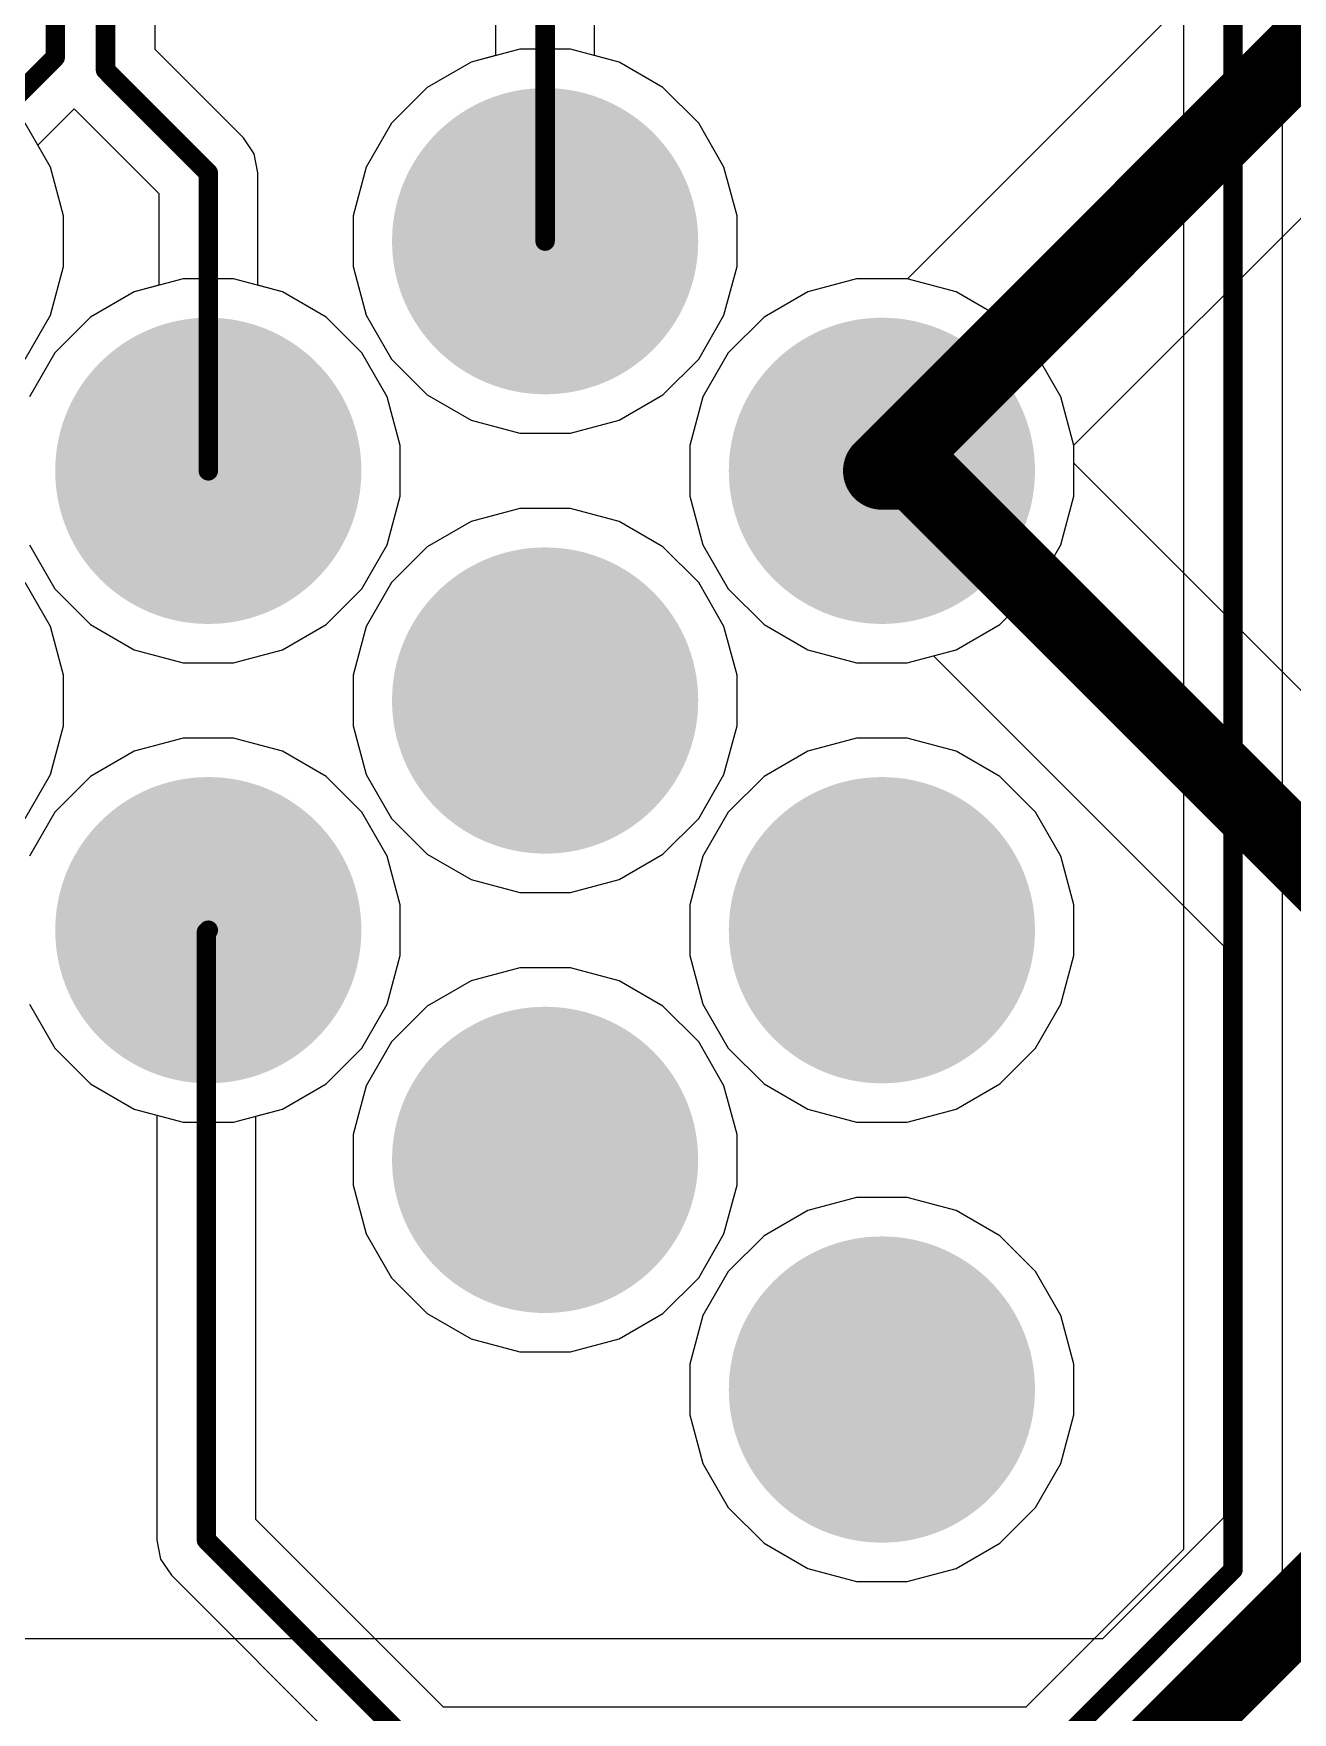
# Model space of a CAD drawing. Header units: millimetres. Extents: x -0.36 to 5.33, y -0.63 to 3.45.
# Drawn here: x 4.5017 to 4.8255, y 0.5005 to 0.9322 of the extents above; entities that cross this region are included whole.
import ezdxf

# ---------------------------------------------------------------- set-up
doc = ezdxf.new("R2010")
doc.units = ezdxf.units.MM
doc.header["$MEASUREMENT"] = 0
for name, color, linetype in [('BottomLayer', 5, 'Continuous'), ('BottomSolder', 6, 'Continuous'), ('MultiLayer', 9, 'Continuous'), ('PadHoleLayer', 156, 'Continuous'), ('TopLayer', 1, 'Continuous'), ('TopSolder', 216, 'Continuous')]:
    doc.layers.add(name, color=color, linetype=linetype)

# ---------------------------------------------------------------- blocks, each defined once
blk = doc.blocks.new('1_1376430_8_1')
at = {"layer": 'BottomLayer'}
h = blk.add_hatch(color=5, dxfattribs=at)
edge = h.paths.add_edge_path()
edge.add_arc((1.97441, 0.18602), 0.03937, 0, 360)
h = blk.add_hatch(color=5, dxfattribs=at)
edge = h.paths.add_edge_path()
edge.add_arc((1.88779, 0.12697), 0.03937, 0, 360)
h = blk.add_hatch(color=5, dxfattribs=at)
edge = h.paths.add_edge_path()
edge.add_arc((2.06102, 0.12697), 0.03937, 0, 360)
h = blk.add_hatch(color=5, dxfattribs=at)
edge = h.paths.add_edge_path()
edge.add_arc((1.97441, 0.06791), 0.03937, 0, 360)
h = blk.add_hatch(color=5, dxfattribs=at)
edge = h.paths.add_edge_path()
edge.add_arc((1.88779, 0.00886), 0.03937, 0, 360)
h = blk.add_hatch(color=5, dxfattribs=at)
edge = h.paths.add_edge_path()
edge.add_arc((2.06102, 0.00886), 0.03937, 0, 360)
h = blk.add_hatch(color=5, dxfattribs=at)
edge = h.paths.add_edge_path()
edge.add_arc((1.97441, -0.0502), 0.03937, 0, 360)
h = blk.add_hatch(color=5, dxfattribs=at)
edge = h.paths.add_edge_path()
edge.add_arc((2.06102, -0.10925), 0.03937, 0, 360)
at = {"layer": 'BottomSolder'}
h = blk.add_hatch(color=6, dxfattribs=at)
edge = h.paths.add_edge_path()
edge.add_arc((1.97441, 0.18602), 0.03937, 0, 360)
h = blk.add_hatch(color=6, dxfattribs=at)
edge = h.paths.add_edge_path()
edge.add_arc((1.88779, 0.12697), 0.03937, 0, 360)
h = blk.add_hatch(color=6, dxfattribs=at)
edge = h.paths.add_edge_path()
edge.add_arc((2.06102, 0.12697), 0.03937, 0, 360)
h = blk.add_hatch(color=6, dxfattribs=at)
edge = h.paths.add_edge_path()
edge.add_arc((1.97441, 0.06791), 0.03937, 0, 360)
h = blk.add_hatch(color=6, dxfattribs=at)
edge = h.paths.add_edge_path()
edge.add_arc((1.88779, 0.00886), 0.03937, 0, 360)
h = blk.add_hatch(color=6, dxfattribs=at)
edge = h.paths.add_edge_path()
edge.add_arc((2.06102, 0.00886), 0.03937, 0, 360)
h = blk.add_hatch(color=6, dxfattribs=at)
edge = h.paths.add_edge_path()
edge.add_arc((1.97441, -0.0502), 0.03937, 0, 360)
h = blk.add_hatch(color=6, dxfattribs=at)
edge = h.paths.add_edge_path()
edge.add_arc((2.06102, -0.10925), 0.03937, 0, 360)
at = {"layer": 'MultiLayer'}
h = blk.add_hatch(color=9, dxfattribs=at)
edge = h.paths.add_edge_path()
edge.add_arc((1.97441, 0.18602), 0.03937, 0, 360)
h = blk.add_hatch(color=9, dxfattribs=at)
edge = h.paths.add_edge_path()
edge.add_arc((1.88779, 0.12697), 0.03937, 0, 360)
h = blk.add_hatch(color=9, dxfattribs=at)
edge = h.paths.add_edge_path()
edge.add_arc((2.06102, 0.12697), 0.03937, 0, 360)
h = blk.add_hatch(color=9, dxfattribs=at)
edge = h.paths.add_edge_path()
edge.add_arc((1.97441, 0.06791), 0.03937, 0, 360)
h = blk.add_hatch(color=9, dxfattribs=at)
edge = h.paths.add_edge_path()
edge.add_arc((1.88779, 0.00886), 0.03937, 0, 360)
h = blk.add_hatch(color=9, dxfattribs=at)
edge = h.paths.add_edge_path()
edge.add_arc((2.06102, 0.00886), 0.03937, 0, 360)
h = blk.add_hatch(color=9, dxfattribs=at)
edge = h.paths.add_edge_path()
edge.add_arc((1.97441, -0.0502), 0.03937, 0, 360)
h = blk.add_hatch(color=9, dxfattribs=at)
edge = h.paths.add_edge_path()
edge.add_arc((2.06102, -0.10925), 0.03937, 0, 360)
at = {"layer": 'PadHoleLayer'}
h = blk.add_hatch(color=156, dxfattribs=at)
edge = h.paths.add_edge_path()
edge.add_arc((1.97441, 0.18602), 0.02382, 0, 360)
h = blk.add_hatch(color=156, dxfattribs=at)
edge = h.paths.add_edge_path()
edge.add_arc((1.88779, 0.12697), 0.02382, 0, 360)
h = blk.add_hatch(color=156, dxfattribs=at)
edge = h.paths.add_edge_path()
edge.add_arc((2.06102, 0.12697), 0.02382, 0, 360)
h = blk.add_hatch(color=156, dxfattribs=at)
edge = h.paths.add_edge_path()
edge.add_arc((1.97441, 0.06791), 0.02382, 0, 360)
h = blk.add_hatch(color=156, dxfattribs=at)
edge = h.paths.add_edge_path()
edge.add_arc((1.88779, 0.00886), 0.02382, 0, 360)
h = blk.add_hatch(color=156, dxfattribs=at)
edge = h.paths.add_edge_path()
edge.add_arc((2.06102, 0.00886), 0.02382, 0, 360)
h = blk.add_hatch(color=156, dxfattribs=at)
edge = h.paths.add_edge_path()
edge.add_arc((1.97441, -0.0502), 0.02382, 0, 360)
h = blk.add_hatch(color=156, dxfattribs=at)
edge = h.paths.add_edge_path()
edge.add_arc((2.06102, -0.10925), 0.02382, 0, 360)
at = {"layer": 'TopLayer'}
h = blk.add_hatch(color=1, dxfattribs=at)
edge = h.paths.add_edge_path()
edge.add_arc((1.97441, 0.18602), 0.03937, 0, 360)
h = blk.add_hatch(color=1, dxfattribs=at)
edge = h.paths.add_edge_path()
edge.add_arc((1.88779, 0.12697), 0.03937, 0, 360)
h = blk.add_hatch(color=1, dxfattribs=at)
edge = h.paths.add_edge_path()
edge.add_arc((2.06102, 0.12697), 0.03937, 0, 360)
h = blk.add_hatch(color=1, dxfattribs=at)
edge = h.paths.add_edge_path()
edge.add_arc((1.97441, 0.06791), 0.03937, 0, 360)
h = blk.add_hatch(color=1, dxfattribs=at)
edge = h.paths.add_edge_path()
edge.add_arc((1.88779, 0.00886), 0.03937, 0, 360)
h = blk.add_hatch(color=1, dxfattribs=at)
edge = h.paths.add_edge_path()
edge.add_arc((2.06102, 0.00886), 0.03937, 0, 360)
h = blk.add_hatch(color=1, dxfattribs=at)
edge = h.paths.add_edge_path()
edge.add_arc((1.97441, -0.0502), 0.03937, 0, 360)
h = blk.add_hatch(color=1, dxfattribs=at)
edge = h.paths.add_edge_path()
edge.add_arc((2.06102, -0.10925), 0.03937, 0, 360)
at = {"layer": 'TopSolder'}
h = blk.add_hatch(color=216, dxfattribs=at)
edge = h.paths.add_edge_path()
edge.add_arc((1.97441, 0.18602), 0.03937, 0, 360)
h = blk.add_hatch(color=216, dxfattribs=at)
edge = h.paths.add_edge_path()
edge.add_arc((1.88779, 0.12697), 0.03937, 0, 360)
h = blk.add_hatch(color=216, dxfattribs=at)
edge = h.paths.add_edge_path()
edge.add_arc((2.06102, 0.12697), 0.03937, 0, 360)
h = blk.add_hatch(color=216, dxfattribs=at)
edge = h.paths.add_edge_path()
edge.add_arc((1.97441, 0.06791), 0.03937, 0, 360)
h = blk.add_hatch(color=216, dxfattribs=at)
edge = h.paths.add_edge_path()
edge.add_arc((1.88779, 0.00886), 0.03937, 0, 360)
h = blk.add_hatch(color=216, dxfattribs=at)
edge = h.paths.add_edge_path()
edge.add_arc((2.06102, 0.00886), 0.03937, 0, 360)
h = blk.add_hatch(color=216, dxfattribs=at)
edge = h.paths.add_edge_path()
edge.add_arc((1.97441, -0.0502), 0.03937, 0, 360)
h = blk.add_hatch(color=216, dxfattribs=at)
edge = h.paths.add_edge_path()
edge.add_arc((2.06102, -0.10925), 0.03937, 0, 360)

msp = doc.modelspace()

# ---------------------------------------------------------------- linework, layer by layer
at = {"layer": 'BottomLayer'}
for p, q in [((4.8229, 0.53716), (4.8229, 2.75701)), ((4.79741, 2.75173), (4.79741, 0.54244)), ((4.62676, 0.92819), (4.6142, 0.92482)), ((4.63976, 0.92819), (4.62676, 0.92819)), ((4.65231, 0.92482), (4.63976, 0.92819)), ((4.6142, 0.92482), (4.60294, 0.91832)), ((4.66357, 0.91832), (4.65231, 0.92482)), ((4.60294, 0.91832), (4.59375, 0.90913)), ((4.67276, 0.90913), (4.66357, 0.91832)), ((4.50603, 0.89787), (4.49953, 0.90913)), ((4.59375, 0.90913), (4.58725, 0.89787)), ((4.67926, 0.89787), (4.67276, 0.90913)), ((4.5094, 0.88532), (4.50603, 0.89787)), ((4.58725, 0.89787), (4.58389, 0.88532)), ((4.68263, 0.88532), (4.67926, 0.89787)), ((4.5094, 0.87232), (4.5094, 0.88532)), ((4.58389, 0.88532), (4.58389, 0.87232)), ((4.68263, 0.87232), (4.68263, 0.88532)), ((4.50603, 0.85976), (4.5094, 0.87232)), ((4.58389, 0.87232), (4.58725, 0.85976)), ((4.67926, 0.85976), (4.68263, 0.87232)), ((4.54014, 0.86913), (4.52759, 0.86577)), ((4.55314, 0.86913), (4.54014, 0.86913)), ((4.5657, 0.86577), (4.55314, 0.86913)), ((4.71337, 0.86913), (4.70081, 0.86577)), ((4.72637, 0.86913), (4.71337, 0.86913)), ((4.73893, 0.86577), (4.72637, 0.86913)), ((4.52759, 0.86577), (4.51633, 0.85927)), ((4.57696, 0.85927), (4.5657, 0.86577)), ((4.70081, 0.86577), (4.68956, 0.85927)), ((4.75018, 0.85927), (4.73893, 0.86577)), ((4.49953, 0.8485), (4.50603, 0.85976)), ((4.51633, 0.85927), (4.50714, 0.85008)), ((4.58615, 0.85008), (4.57696, 0.85927)), ((4.58725, 0.85976), (4.59375, 0.8485)), ((4.67276, 0.8485), (4.67926, 0.85976)), ((4.68956, 0.85927), (4.68036, 0.85008)), ((4.75938, 0.85008), (4.75018, 0.85927)), ((4.50714, 0.85008), (4.50064, 0.83882)), ((4.59265, 0.83882), (4.58615, 0.85008)), ((4.59375, 0.8485), (4.60294, 0.83931)), ((4.66357, 0.83931), (4.67276, 0.8485)), ((4.68036, 0.85008), (4.67386, 0.83882)), ((4.76588, 0.83882), (4.75938, 0.85008)), ((4.59601, 0.82626), (4.59265, 0.83882)), ((4.60294, 0.83931), (4.6142, 0.83281)), ((4.65231, 0.83281), (4.66357, 0.83931)), ((4.67386, 0.83882), (4.6705, 0.82626)), ((4.76924, 0.82626), (4.76588, 0.83882)), ((4.6142, 0.83281), (4.62676, 0.82945)), ((4.62676, 0.82945), (4.63976, 0.82945)), ((4.63976, 0.82945), (4.65231, 0.83281)), ((4.59601, 0.81326), (4.59601, 0.82626)), ((4.6705, 0.82626), (4.6705, 0.81326)), ((4.76924, 0.81326), (4.76924, 0.82626)), ((4.59265, 0.80071), (4.59601, 0.81326)), ((4.6705, 0.81326), (4.67386, 0.80071)), ((4.76588, 0.80071), (4.76924, 0.81326)), ((4.62676, 0.81008), (4.6142, 0.80671)), ((4.63976, 0.81008), (4.62676, 0.81008)), ((4.65231, 0.80671), (4.63976, 0.81008)), ((4.6142, 0.80671), (4.60294, 0.80021)), ((4.66357, 0.80021), (4.65231, 0.80671)), ((4.50064, 0.80071), (4.50714, 0.78945)), ((4.58615, 0.78945), (4.59265, 0.80071)), ((4.60294, 0.80021), (4.59375, 0.79102)), ((4.67276, 0.79102), (4.66357, 0.80021)), ((4.67386, 0.80071), (4.68036, 0.78945)), ((4.75938, 0.78945), (4.76588, 0.80071)), ((4.50603, 0.77976), (4.49953, 0.79102)), ((4.59375, 0.79102), (4.58725, 0.77976)), ((4.67926, 0.77976), (4.67276, 0.79102)), ((4.50714, 0.78945), (4.51633, 0.78026)), ((4.57696, 0.78026), (4.58615, 0.78945)), ((4.68036, 0.78945), (4.68956, 0.78026)), ((4.75018, 0.78026), (4.75938, 0.78945)), ((4.5094, 0.76721), (4.50603, 0.77976)), ((4.51633, 0.78026), (4.52759, 0.77376)), ((4.5657, 0.77376), (4.57696, 0.78026)), ((4.58725, 0.77976), (4.58389, 0.76721)), ((4.68263, 0.76721), (4.67926, 0.77976)), ((4.68956, 0.78026), (4.70081, 0.77376)), ((4.73893, 0.77376), (4.75018, 0.78026)), ((4.52759, 0.77376), (4.54014, 0.77039)), ((4.55314, 0.77039), (4.5657, 0.77376)), ((4.70081, 0.77376), (4.71337, 0.77039)), ((4.72637, 0.77039), (4.73893, 0.77376)), ((4.54014, 0.77039), (4.55314, 0.77039)), ((4.71337, 0.77039), (4.72637, 0.77039)), ((4.5094, 0.75421), (4.5094, 0.76721)), ((4.58389, 0.76721), (4.58389, 0.75421)), ((4.68263, 0.75421), (4.68263, 0.76721)), ((4.50603, 0.74165), (4.5094, 0.75421)), ((4.58389, 0.75421), (4.58725, 0.74165)), ((4.67926, 0.74165), (4.68263, 0.75421)), ((4.52759, 0.74766), (4.51633, 0.74116)), ((4.54014, 0.75102), (4.52759, 0.74766)), ((4.55314, 0.75102), (4.54014, 0.75102)), ((4.5657, 0.74766), (4.55314, 0.75102)), ((4.57696, 0.74116), (4.5657, 0.74766)), ((4.70081, 0.74766), (4.68956, 0.74116)), ((4.71337, 0.75102), (4.70081, 0.74766)), ((4.72637, 0.75102), (4.71337, 0.75102)), ((4.73893, 0.74766), (4.72637, 0.75102)), ((4.75018, 0.74116), (4.73893, 0.74766)), ((4.49953, 0.73039), (4.50603, 0.74165)), ((4.51633, 0.74116), (4.50714, 0.73197)), ((4.58615, 0.73197), (4.57696, 0.74116)), ((4.58725, 0.74165), (4.59375, 0.73039)), ((4.67276, 0.73039), (4.67926, 0.74165)), ((4.68956, 0.74116), (4.68036, 0.73197)), ((4.75938, 0.73197), (4.75018, 0.74116)), ((4.50714, 0.73197), (4.50064, 0.72071)), ((4.59265, 0.72071), (4.58615, 0.73197)), ((4.59375, 0.73039), (4.60294, 0.7212)), ((4.66357, 0.7212), (4.67276, 0.73039)), ((4.68036, 0.73197), (4.67386, 0.72071)), ((4.76588, 0.72071), (4.75938, 0.73197)), ((4.60294, 0.7212), (4.6142, 0.7147)), ((4.65231, 0.7147), (4.66357, 0.7212)), ((4.59601, 0.70815), (4.59265, 0.72071)), ((4.67386, 0.72071), (4.6705, 0.70815)), ((4.76924, 0.70815), (4.76588, 0.72071)), ((4.6142, 0.7147), (4.62676, 0.71134)), ((4.63976, 0.71134), (4.65231, 0.7147)), ((4.59601, 0.69515), (4.59601, 0.70815)), ((4.62676, 0.71134), (4.63976, 0.71134)), ((4.6705, 0.70815), (4.6705, 0.69515)), ((4.76924, 0.69515), (4.76924, 0.70815)), ((4.59265, 0.6826), (4.59601, 0.69515)), ((4.6705, 0.69515), (4.67386, 0.6826)), ((4.76588, 0.6826), (4.76924, 0.69515)), ((4.62676, 0.69197), (4.6142, 0.6886)), ((4.63976, 0.69197), (4.62676, 0.69197)), ((4.65231, 0.6886), (4.63976, 0.69197)), ((4.6142, 0.6886), (4.60294, 0.6821)), ((4.66357, 0.6821), (4.65231, 0.6886)), ((4.50064, 0.6826), (4.50714, 0.67134)), ((4.58615, 0.67134), (4.59265, 0.6826)), ((4.60294, 0.6821), (4.59375, 0.67291)), ((4.67276, 0.67291), (4.66357, 0.6821)), ((4.67386, 0.6826), (4.68036, 0.67134)), ((4.75938, 0.67134), (4.76588, 0.6826)), ((4.50714, 0.67134), (4.51633, 0.66215)), ((4.57696, 0.66215), (4.58615, 0.67134)), ((4.59375, 0.67291), (4.58725, 0.66165)), ((4.67926, 0.66165), (4.67276, 0.67291)), ((4.68036, 0.67134), (4.68956, 0.66215)), ((4.75018, 0.66215), (4.75938, 0.67134)), ((4.51633, 0.66215), (4.52759, 0.65565)), ((4.5657, 0.65565), (4.57696, 0.66215)), ((4.58725, 0.66165), (4.58389, 0.6491)), ((4.68263, 0.6491), (4.67926, 0.66165)), ((4.68956, 0.66215), (4.70081, 0.65565)), ((4.73893, 0.65565), (4.75018, 0.66215)), ((4.52759, 0.65565), (4.53341, 0.65409)), ((4.53341, 0.65409), (4.53341, 0.54484)), ((4.5589, 0.65383), (4.5657, 0.65565)), ((4.5589, 0.55012), (4.5589, 0.65383)), ((4.70081, 0.65565), (4.71337, 0.65228)), ((4.71337, 0.65228), (4.72637, 0.65228)), ((4.72637, 0.65228), (4.73893, 0.65565)), ((4.58389, 0.6491), (4.58389, 0.6361)), ((4.68263, 0.6361), (4.68263, 0.6491)), ((4.58389, 0.6361), (4.58725, 0.62354)), ((4.67926, 0.62354), (4.68263, 0.6361)), ((4.71337, 0.63291), (4.70081, 0.62955)), ((4.72637, 0.63291), (4.71337, 0.63291)), ((4.73893, 0.62955), (4.72637, 0.63291)), ((4.70081, 0.62955), (4.68956, 0.62305)), ((4.75018, 0.62305), (4.73893, 0.62955)), ((4.58725, 0.62354), (4.59375, 0.61228)), ((4.67276, 0.61228), (4.67926, 0.62354)), ((4.68956, 0.62305), (4.68036, 0.61386)), ((4.75938, 0.61386), (4.75018, 0.62305)), ((4.68036, 0.61386), (4.67386, 0.6026)), ((4.76588, 0.6026), (4.75938, 0.61386)), ((4.59375, 0.61228), (4.60294, 0.60309)), ((4.66357, 0.60309), (4.67276, 0.61228)), ((4.60294, 0.60309), (4.6142, 0.59659)), ((4.65231, 0.59659), (4.66357, 0.60309)), ((4.67386, 0.6026), (4.6705, 0.59004)), ((4.76924, 0.59004), (4.76588, 0.6026)), ((4.6142, 0.59659), (4.62676, 0.59323)), ((4.63976, 0.59323), (4.65231, 0.59659)), ((4.62676, 0.59323), (4.63976, 0.59323)), ((4.6705, 0.59004), (4.6705, 0.57704)), ((4.76924, 0.57704), (4.76924, 0.59004)), ((4.6705, 0.57704), (4.67386, 0.56449)), ((4.76588, 0.56449), (4.76924, 0.57704)), ((4.67386, 0.56449), (4.68036, 0.55323)), ((4.75938, 0.55323), (4.76588, 0.56449)), ((4.68036, 0.55323), (4.68956, 0.54404)), ((4.75018, 0.54404), (4.75938, 0.55323)), ((4.60713, 0.50189), (4.5589, 0.55012)), ((4.53341, 0.54484), (4.53438, 0.53997)), ((4.68956, 0.54404), (4.70081, 0.53754)), ((4.73893, 0.53754), (4.75018, 0.54404)), ((4.53438, 0.53997), (4.53715, 0.53583)), ((4.79741, 0.54244), (4.75687, 0.50189)), ((4.53715, 0.53583), (4.59284, 0.48014)), ((4.70081, 0.53754), (4.71337, 0.53417)), ((4.72637, 0.53417), (4.73893, 0.53754)), ((4.82193, 0.53228), (4.8229, 0.53716)), ((4.71337, 0.53417), (4.72637, 0.53417)), ((4.81917, 0.52815), (4.82193, 0.53228)), ((4.77116, 0.48014), (4.81917, 0.52815)), ((4.75687, 0.50189), (4.60713, 0.50189))]:
    msp.add_line(p, q, dxfattribs=at)
at = {"layer": 'BottomLayer', "const_width": 0.005}
for points in [[(4.81016, 0.53716), (4.81016, 2.75701)], [(4.54616, 0.70117), (4.54664, 0.70165)], [(4.54616, 0.54484), (4.54616, 0.70117)], [(4.54616, 0.54484), (4.60185, 0.48915)], [(4.76215, 0.48915), (4.81016, 0.53716)]]:
    msp.add_lwpolyline(points, dxfattribs=at)
at = {"layer": 'BottomLayer', "const_width": 0.0025}
for points in [[(4.54491, 0.70117, 1), (4.54741, 0.70117, 1)], [(4.54491, 0.70117, 1), (4.54741, 0.70117, 1)], [(4.54539, 0.70165, 1), (4.54789, 0.70165, 1)], [(4.54491, 0.54484, 1), (4.54741, 0.54484, 1)], [(4.54491, 0.54484, 1), (4.54741, 0.54484, 1)], [(4.80891, 0.53716, 1), (4.81141, 0.53716, 1)], [(4.80891, 0.53716, 1), (4.81141, 0.53716, 1)]]:
    msp.add_lwpolyline(points, format="xyb", close=True, dxfattribs=at)
at = {"layer": 'TopLayer'}
for p, q in [((4.646, 0.92651), (4.646, 1.23497)), ((4.53295, 0.92807), (4.53295, 0.99296)), ((4.85374, 0.99643), (4.72643, 0.86912)), ((4.62051, 0.9787), (4.62051, 0.92651)), ((4.76922, 0.82632), (4.9054, 0.9625)), ((4.55565, 0.90537), (4.53295, 0.92807)), ((4.6142, 0.92482), (4.60294, 0.91832)), ((4.62051, 0.92651), (4.6142, 0.92482)), ((4.65231, 0.92482), (4.646, 0.92651)), ((4.66357, 0.91832), (4.65231, 0.92482)), ((4.60294, 0.91832), (4.59375, 0.90913)), ((4.67276, 0.90913), (4.66357, 0.91832)), ((4.50277, 0.90353), (4.51211, 0.91287)), ((4.51211, 0.91287), (4.5339, 0.89108)), ((4.59375, 0.90913), (4.58725, 0.89787)), ((4.67926, 0.89787), (4.67276, 0.90913)), ((4.50603, 0.89787), (4.50277, 0.90353)), ((4.55842, 0.90124), (4.55565, 0.90537)), ((4.5094, 0.88532), (4.50603, 0.89787)), ((4.55939, 0.89636), (4.55842, 0.90124)), ((4.58725, 0.89787), (4.58389, 0.88532)), ((4.68263, 0.88532), (4.67926, 0.89787)), ((4.55939, 0.86746), (4.55939, 0.89636)), ((4.5339, 0.89108), (4.5339, 0.86746)), ((4.5094, 0.87232), (4.5094, 0.88532)), ((4.58389, 0.88532), (4.58389, 0.87232)), ((4.68263, 0.87232), (4.68263, 0.88532)), ((4.50603, 0.85976), (4.5094, 0.87232)), ((4.58389, 0.87232), (4.58725, 0.85976)), ((4.67926, 0.85976), (4.68263, 0.87232)), ((4.71337, 0.86913), (4.70081, 0.86577)), ((4.72637, 0.86913), (4.71337, 0.86913)), ((4.72643, 0.86912), (4.72637, 0.86913)), ((4.52759, 0.86577), (4.51633, 0.85927)), ((4.5339, 0.86746), (4.52759, 0.86577)), ((4.5657, 0.86577), (4.55939, 0.86746)), ((4.57696, 0.85927), (4.5657, 0.86577)), ((4.70081, 0.86577), (4.68956, 0.85927)), ((4.49953, 0.8485), (4.50603, 0.85976)), ((4.51633, 0.85927), (4.50714, 0.85008)), ((4.58615, 0.85008), (4.57696, 0.85927)), ((4.58725, 0.85976), (4.59375, 0.8485)), ((4.67276, 0.8485), (4.67926, 0.85976)), ((4.68956, 0.85927), (4.68036, 0.85008)), ((4.50714, 0.85008), (4.50064, 0.83882)), ((4.59265, 0.83882), (4.58615, 0.85008)), ((4.59375, 0.8485), (4.60294, 0.83931)), ((4.66357, 0.83931), (4.67276, 0.8485)), ((4.68036, 0.85008), (4.67386, 0.83882)), ((4.59601, 0.82626), (4.59265, 0.83882)), ((4.60294, 0.83931), (4.6142, 0.83281)), ((4.65231, 0.83281), (4.66357, 0.83931)), ((4.67386, 0.83882), (4.6705, 0.82626)), ((4.6142, 0.83281), (4.62676, 0.82945)), ((4.62676, 0.82945), (4.63976, 0.82945)), ((4.63976, 0.82945), (4.65231, 0.83281)), ((4.59601, 0.81326), (4.59601, 0.82626)), ((4.6705, 0.82626), (4.6705, 0.81326)), ((4.76924, 0.82626), (4.76922, 0.82632)), ((4.76924, 0.82172), (4.76924, 0.82626)), ((4.8594, 0.73156), (4.76924, 0.82172)), ((4.59265, 0.80071), (4.59601, 0.81326)), ((4.6705, 0.81326), (4.67386, 0.80071)), ((4.62676, 0.81008), (4.6142, 0.80671)), ((4.63976, 0.81008), (4.62676, 0.81008)), ((4.65231, 0.80671), (4.63976, 0.81008)), ((4.6142, 0.80671), (4.60294, 0.80021)), ((4.66357, 0.80021), (4.65231, 0.80671)), ((4.50064, 0.80071), (4.50714, 0.78945)), ((4.58615, 0.78945), (4.59265, 0.80071)), ((4.60294, 0.80021), (4.59375, 0.79102)), ((4.67276, 0.79102), (4.66357, 0.80021)), ((4.67386, 0.80071), (4.68036, 0.78945)), ((4.50603, 0.77976), (4.49953, 0.79102)), ((4.59375, 0.79102), (4.58725, 0.77976)), ((4.67926, 0.77976), (4.67276, 0.79102)), ((4.50714, 0.78945), (4.51633, 0.78026)), ((4.57696, 0.78026), (4.58615, 0.78945)), ((4.68036, 0.78945), (4.68956, 0.78026)), ((4.5094, 0.76721), (4.50603, 0.77976)), ((4.51633, 0.78026), (4.52759, 0.77376)), ((4.5657, 0.77376), (4.57696, 0.78026)), ((4.58725, 0.77976), (4.58389, 0.76721)), ((4.68263, 0.76721), (4.67926, 0.77976)), ((4.68956, 0.78026), (4.70081, 0.77376)), ((4.52759, 0.77376), (4.54014, 0.77039)), ((4.55314, 0.77039), (4.5657, 0.77376)), ((4.70081, 0.77376), (4.71337, 0.77039)), ((4.54014, 0.77039), (4.55314, 0.77039)), ((4.71337, 0.77039), (4.72637, 0.77039)), ((4.72637, 0.77039), (4.73316, 0.77221)), ((4.73316, 0.77221), (4.80774, 0.69763)), ((4.5094, 0.75421), (4.5094, 0.76721)), ((4.58389, 0.76721), (4.58389, 0.75421)), ((4.68263, 0.75421), (4.68263, 0.76721)), ((4.50603, 0.74165), (4.5094, 0.75421)), ((4.58389, 0.75421), (4.58725, 0.74165)), ((4.67926, 0.74165), (4.68263, 0.75421)), ((4.52759, 0.74766), (4.51633, 0.74116)), ((4.54014, 0.75102), (4.52759, 0.74766)), ((4.55314, 0.75102), (4.54014, 0.75102)), ((4.5657, 0.74766), (4.55314, 0.75102)), ((4.57696, 0.74116), (4.5657, 0.74766)), ((4.70081, 0.74766), (4.68956, 0.74116)), ((4.71337, 0.75102), (4.70081, 0.74766)), ((4.72637, 0.75102), (4.71337, 0.75102)), ((4.73893, 0.74766), (4.72637, 0.75102)), ((4.75018, 0.74116), (4.73893, 0.74766)), ((4.49953, 0.73039), (4.50603, 0.74165)), ((4.51633, 0.74116), (4.50714, 0.73197)), ((4.58615, 0.73197), (4.57696, 0.74116)), ((4.58725, 0.74165), (4.59375, 0.73039)), ((4.67276, 0.73039), (4.67926, 0.74165)), ((4.68956, 0.74116), (4.68036, 0.73197)), ((4.75938, 0.73197), (4.75018, 0.74116)), ((4.50714, 0.73197), (4.50064, 0.72071)), ((4.59265, 0.72071), (4.58615, 0.73197)), ((4.59375, 0.73039), (4.60294, 0.7212)), ((4.66357, 0.7212), (4.67276, 0.73039)), ((4.68036, 0.73197), (4.67386, 0.72071)), ((4.76588, 0.72071), (4.75938, 0.73197)), ((4.60294, 0.7212), (4.6142, 0.7147)), ((4.65231, 0.7147), (4.66357, 0.7212)), ((4.59601, 0.70815), (4.59265, 0.72071)), ((4.67386, 0.72071), (4.6705, 0.70815)), ((4.76924, 0.70815), (4.76588, 0.72071)), ((4.6142, 0.7147), (4.62676, 0.71134)), ((4.63976, 0.71134), (4.65231, 0.7147)), ((4.59601, 0.69515), (4.59601, 0.70815)), ((4.62676, 0.71134), (4.63976, 0.71134)), ((4.6705, 0.70815), (4.6705, 0.69515)), ((4.76924, 0.69515), (4.76924, 0.70815)), ((4.59265, 0.6826), (4.59601, 0.69515)), ((4.6705, 0.69515), (4.67386, 0.6826)), ((4.76588, 0.6826), (4.76924, 0.69515)), ((4.80774, 0.69763), (4.80774, 0.55053)), ((4.62676, 0.69197), (4.6142, 0.6886)), ((4.63976, 0.69197), (4.62676, 0.69197)), ((4.65231, 0.6886), (4.63976, 0.69197)), ((4.6142, 0.6886), (4.60294, 0.6821)), ((4.66357, 0.6821), (4.65231, 0.6886)), ((4.50064, 0.6826), (4.50714, 0.67134)), ((4.58615, 0.67134), (4.59265, 0.6826)), ((4.60294, 0.6821), (4.59375, 0.67291)), ((4.67276, 0.67291), (4.66357, 0.6821)), ((4.67386, 0.6826), (4.68036, 0.67134)), ((4.75938, 0.67134), (4.76588, 0.6826)), ((4.50714, 0.67134), (4.51633, 0.66215)), ((4.57696, 0.66215), (4.58615, 0.67134)), ((4.59375, 0.67291), (4.58725, 0.66165)), ((4.67926, 0.66165), (4.67276, 0.67291)), ((4.68036, 0.67134), (4.68956, 0.66215)), ((4.75018, 0.66215), (4.75938, 0.67134)), ((4.51633, 0.66215), (4.52759, 0.65565)), ((4.5657, 0.65565), (4.57696, 0.66215)), ((4.58725, 0.66165), (4.58389, 0.6491)), ((4.68263, 0.6491), (4.67926, 0.66165)), ((4.68956, 0.66215), (4.70081, 0.65565)), ((4.73893, 0.65565), (4.75018, 0.66215)), ((4.52759, 0.65565), (4.54014, 0.65228)), ((4.54014, 0.65228), (4.55314, 0.65228)), ((4.55314, 0.65228), (4.5657, 0.65565)), ((4.70081, 0.65565), (4.71337, 0.65228)), ((4.71337, 0.65228), (4.72637, 0.65228)), ((4.72637, 0.65228), (4.73893, 0.65565)), ((4.58389, 0.6491), (4.58389, 0.6361)), ((4.68263, 0.6361), (4.68263, 0.6491)), ((4.58389, 0.6361), (4.58725, 0.62354)), ((4.67926, 0.62354), (4.68263, 0.6361)), ((4.71337, 0.63291), (4.70081, 0.62955)), ((4.72637, 0.63291), (4.71337, 0.63291)), ((4.73893, 0.62955), (4.72637, 0.63291)), ((4.70081, 0.62955), (4.68956, 0.62305)), ((4.75018, 0.62305), (4.73893, 0.62955)), ((4.58725, 0.62354), (4.59375, 0.61228)), ((4.67276, 0.61228), (4.67926, 0.62354)), ((4.68956, 0.62305), (4.68036, 0.61386)), ((4.75938, 0.61386), (4.75018, 0.62305)), ((4.68036, 0.61386), (4.67386, 0.6026)), ((4.76588, 0.6026), (4.75938, 0.61386)), ((4.59375, 0.61228), (4.60294, 0.60309)), ((4.66357, 0.60309), (4.67276, 0.61228)), ((4.60294, 0.60309), (4.6142, 0.59659)), ((4.65231, 0.59659), (4.66357, 0.60309)), ((4.67386, 0.6026), (4.6705, 0.59004)), ((4.76924, 0.59004), (4.76588, 0.6026)), ((4.6142, 0.59659), (4.62676, 0.59323)), ((4.63976, 0.59323), (4.65231, 0.59659)), ((4.62676, 0.59323), (4.63976, 0.59323)), ((4.6705, 0.59004), (4.6705, 0.57704)), ((4.76924, 0.57704), (4.76924, 0.59004)), ((4.6705, 0.57704), (4.67386, 0.56449)), ((4.76588, 0.56449), (4.76924, 0.57704)), ((4.67386, 0.56449), (4.68036, 0.55323)), ((4.75938, 0.55323), (4.76588, 0.56449)), ((4.68036, 0.55323), (4.68956, 0.54404)), ((4.75018, 0.54404), (4.75938, 0.55323)), ((4.80774, 0.55053), (4.77662, 0.51941)), ((4.68956, 0.54404), (4.70081, 0.53754)), ((4.73893, 0.53754), (4.75018, 0.54404)), ((4.70081, 0.53754), (4.71337, 0.53417)), ((4.72637, 0.53417), (4.73893, 0.53754)), ((4.71337, 0.53417), (4.72637, 0.53417)), ((4.77662, 0.51941), (4.33384, 0.51941))]:
    msp.add_line(p, q, dxfattribs=at)
for points, const_width in [([(4.63326, 0.87882), (4.63326, 1.24025)], 0.005), ([(4.50727, 0.92606), (4.50727, 1.20627)], 0.005), ([(4.5202, 0.9228), (4.5202, 1.1892)], 0.005), ([(4.71987, 0.81976), (4.884, 0.98389)], 0.02), ([(4.46003, 0.87882), (4.50727, 0.92606)], 0.005), ([(4.5202, 0.9228), (4.54664, 0.89636)], 0.005), ([(4.54664, 0.81976), (4.54664, 0.89636)], 0.005), ([(4.71987, 0.81976), (4.72841, 0.81976)], 0.02), ([(4.72841, 0.81976), (4.838, 0.71017)], 0.02), ([(4.5464, 0.70141), (4.54664, 0.70165)], 0.005), ([(4.78916, 0.48915), (4.838, 0.53799)], 0.02)]:
    msp.add_lwpolyline(points, dxfattribs=dict(at, const_width=const_width))
for points, const_width in [([(4.50602, 0.92606, 1), (4.50852, 0.92606, 1)], 0.0025), ([(4.50602, 0.92606, 1), (4.50852, 0.92606, 1)], 0.0025), ([(4.51895, 0.9228, 1), (4.52145, 0.9228, 1)], 0.0025), ([(4.51895, 0.9228, 1), (4.52145, 0.9228, 1)], 0.0025), ([(4.54539, 0.89636, 1), (4.54789, 0.89636, 1)], 0.0025), ([(4.54539, 0.89636, 1), (4.54789, 0.89636, 1)], 0.0025), ([(4.63201, 0.87882, 1), (4.63451, 0.87882, 1)], 0.0025), ([(4.71487, 0.81976, 1), (4.72487, 0.81976, 1)], 0.01), ([(4.71487, 0.81976, 1), (4.72487, 0.81976, 1)], 0.01), ([(4.72341, 0.81976, 1), (4.73341, 0.81976, 1)], 0.01), ([(4.72341, 0.81976, 1), (4.73341, 0.81976, 1)], 0.01), ([(4.54539, 0.81976, 1), (4.54789, 0.81976, 1)], 0.0025), ([(4.54515, 0.70141, 1), (4.54765, 0.70141, 1)], 0.0025), ([(4.54539, 0.70165, 1), (4.54789, 0.70165, 1)], 0.0025)]:
    msp.add_lwpolyline(points, format="xyb", close=True, dxfattribs=dict(at, const_width=const_width))

# ---------------------------------------------------------------- block references
msp.add_blockref('1_1376430_8_1', (2.65885, 0.69279))

doc.saveas('drawing.dxf')
